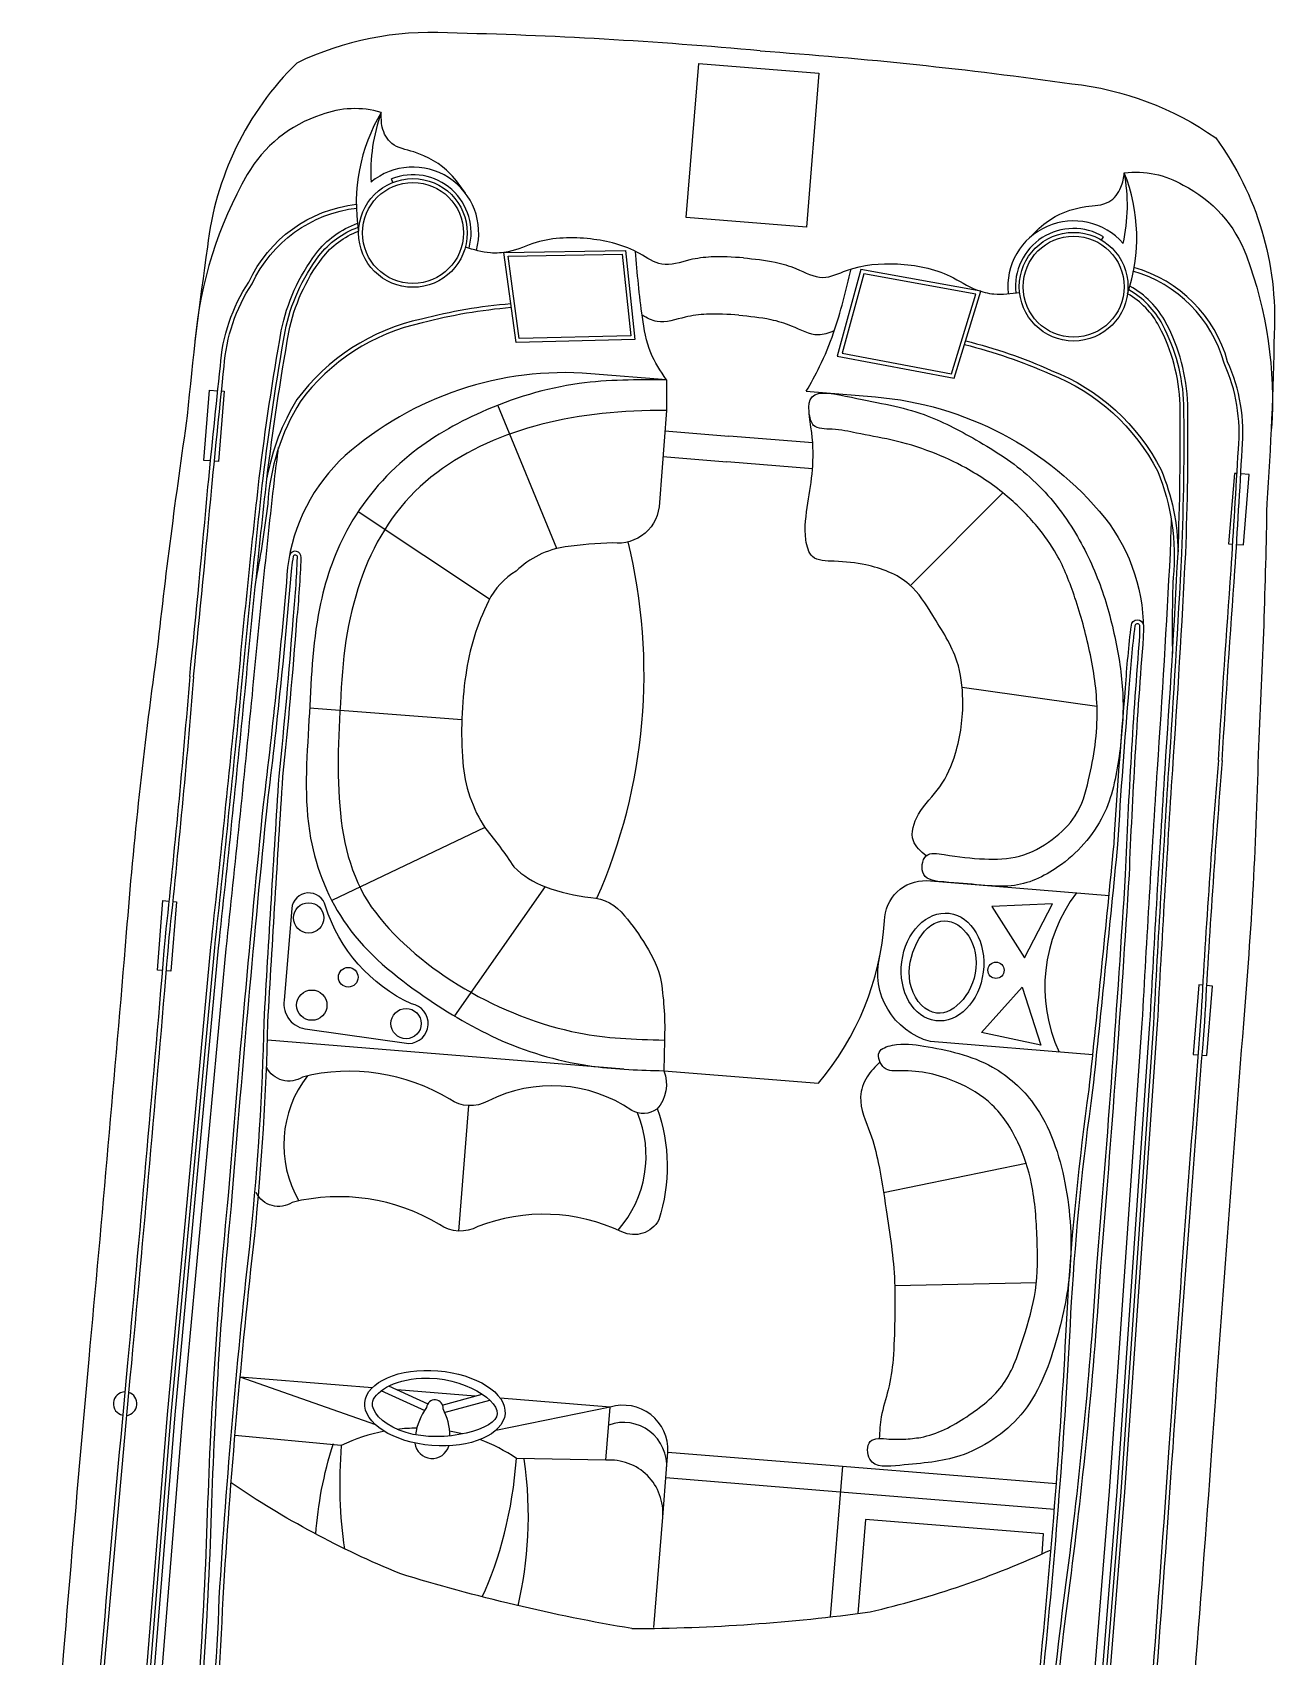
# Model space of a CAD drawing. Header units: metres. Extents: x 258469 to 261959, y 2180031 to 2183133.
# Drawn here: x 258556.45 to 258581.37, y 2183043.73 to 2183076.3 of the extents above; entities that cross this region are included whole.
import ezdxf

# ---------------------------------------------------------------- set-up
doc = ezdxf.new("R2010")
doc.units = ezdxf.units.M

msp = doc.modelspace()

# ---------------------------------------------------------------- linework, layer by layer
at = {"color": 32, "true_color": 0xcd6928}
for p, q in [((258563.683, 2183073.29), (258563.655, 2183073.361)), ((258577.898, 2183072.134), (258577.937, 2183072.2)), ((258566.971, 2183065.949), (258565.787, 2183068.821)), ((258569.137, 2183068.308), (258570.424, 2183068.204)), ((258572.104, 2183068.067), (258570.424, 2183068.204)), ((258569.098, 2183067.791), (258570.382, 2183067.687)), ((258572.101, 2183067.547), (258570.382, 2183067.687)), ((258575.92, 2183067.066), (258574.066, 2183065.206)), ((258565.62, 2183064.932), (258562.986, 2183066.686)), ((258577.806, 2183062.783), (258575.101, 2183063.16)), ((258565.066, 2183062.517), (258562.013, 2183062.745)), ((258565.525, 2183060.358), (258562.457, 2183058.892)), ((258566.736, 2183059.169), (258564.916, 2183056.576)), ((258568.318, 2183055.508), (258561.167, 2183056.089)), ((258565.202, 2183054.777), (258564.997, 2183052.263)), ((258576.386, 2183053.617), (258573.526, 2183053.03)), ((258576.591, 2183051.221), (258573.75, 2183051.164)), ((258563.265, 2183049.119), (258560.62, 2183049.335)), ((258563.34, 2183048.374), (258560.62, 2183049.335)), ((258564.392, 2183048.794), (258563.604, 2183049.154)), ((258564.328, 2183048.655), (258563.446, 2183049.058)), ((258565.331, 2183048.951), (258563.77, 2183049.078)), ((258564.672, 2183048.772), (258565.477, 2183048.991)), ((258564.712, 2183048.624), (258565.625, 2183048.872)), ((258568.042, 2183048.731), (258565.836, 2183048.91)), ((258568.042, 2183048.731), (258565.746, 2183048.265)), ((258567.955, 2183047.665), (258568.042, 2183048.731)), ((258572.699, 2183047.547), (258576.991, 2183047.198)), ((258572.657, 2183047.034), (258576.952, 2183046.685))]:
    msp.add_line(p, q, dxfattribs=at)
for points in [[(258571.052, 2183075.928, 0.01736), (258564.777, 2183076.288, 0.12634), (258561.755, 2183075.683, 0.172899), (258559.965, 2183071.997, 0.013884), (258559.559, 2183068.612, 0.008973), (258558.938, 2183063.782, 0.01509), (258558.336, 2183058.246, -0.002245), (258557.582, 2183049.695, 0.003342), (258556.791, 2183040.199, 0.016984), (258556.463, 2183033.828, 0.024546), (258556.605, 2183029.014, 0.067942), (258557.502, 2183022.903, 0.033948), (258558.863, 2183018.855, 0.022001), (258560.437, 2183015.215, 0.042872), (258562.529, 2183011.933, 0.059514), (258564.094, 2183010.314, 0.046364), (258565.005, 2183009.674, 0.104882), (258565.644, 2183009.445, 0.104882)], [(258571.052, 2183075.928, -0.01736), (258577.303, 2183075.269, -0.12634), (258580.187, 2183074.184, -0.172899), (258581.359, 2183070.257, -0.013884), (258581.211, 2183066.85, -0.008973), (258581.044, 2183061.984, -0.01509), (258580.743, 2183056.423, 0.002245), (258580.105, 2183047.863, -0.003342), (258579.351, 2183038.364, -0.016984), (258578.645, 2183032.023, -0.024546), (258577.727, 2183027.296, -0.067942), (258575.854, 2183021.41, -0.033948), (258573.856, 2183017.636, -0.022001), (258571.715, 2183014.298, -0.042872), (258569.12, 2183011.397, -0.059514), (258567.315, 2183010.052, -0.046364), (258566.311, 2183009.567, -0.104882), (258565.644, 2183009.445, -0.104882)], [(258563.451, 2183074.695, 0.164393), (258562.245, 2183074.644, 0.188684), (258560.763, 2183073.446, 0.10758), (258559.711, 2183070.111)], [(258578.354, 2183073.483, -0.164393), (258579.536, 2183073.237, -0.188684), (258580.805, 2183071.815, -0.10758), (258581.304, 2183068.355)], [(258559.609, 2183063.385, 0.002942), (258559.974, 2183067.184, -0.002013), (258560.222, 2183069.603, -0.130442), (258560.793, 2183071.292, -0.261246), (258562.952, 2183072.853, -0.209197)], [(258559.685, 2183063.377, 0.002941), (258560.05, 2183067.177, -0.002014), (258560.298, 2183069.596, -0.130992), (258560.86, 2183071.255, -0.261832), (258562.961, 2183072.776, -0.261832)], [(258558.079, 2183033.601), (258558.155, 2183035.867), (258558.314, 2183038.485), (258558.687, 2183042.74), (258559.163, 2183048.587), (258560.033, 2183057.955, 0.002601), (258560.559, 2183063.038, -0.004411), (258561.003, 2183067.359, -0.013009), (258561.445, 2183070.317, -0.113396), (258562.14, 2183071.861, -0.146005), (258562.973, 2183072.47, -1.595219)], [(258558.156, 2183033.598), (258558.232, 2183035.864), (258558.39, 2183038.479), (258558.764, 2183042.734), (258559.239, 2183048.581), (258560.11, 2183057.948, 0.002601), (258560.635, 2183063.03, -0.004411), (258561.079, 2183067.35, -0.013003), (258561.521, 2183070.303, -0.113337), (258562.201, 2183071.815, -0.144821), (258562.984, 2183072.391, -0.138987)], [(258558.232, 2183033.596), (258558.308, 2183035.86), (258558.467, 2183038.474), (258558.84, 2183042.727), (258559.316, 2183048.574), (258560.186, 2183057.94, 0.002601), (258560.712, 2183063.023, -0.00441), (258561.155, 2183067.341, -0.012997), (258561.596, 2183070.289, -0.113276), (258562.262, 2183071.768, -0.142458), (258562.996, 2183072.313, -0.142458)], [(258580.317, 2183061.7, -0.002942), (258580.572, 2183065.509, 0.002013), (258580.718, 2183067.936, 0.130442), (258580.427, 2183069.695, 0.261246), (258578.548, 2183071.584, 0.209197)], [(258580.241, 2183061.705, -0.002941), (258580.495, 2183065.514, 0.002014), (258580.641, 2183067.942, 0.130992), (258580.355, 2183069.669, 0.261832), (258578.527, 2183071.51, 0.261832)], [(258576.861, 2183032.08), (258577.152, 2183034.327), (258577.418, 2183036.932), (258577.738, 2183041.19), (258578.213, 2183047.037), (258578.868, 2183056.42, -0.002601), (258579.171, 2183061.521, 0.00441), (258579.431, 2183065.854, 0.012997), (258579.472, 2183068.835, 0.113276), (258579.054, 2183070.402, 0.142458), (258578.418, 2183071.059, 0.142458)], [(258576.938, 2183032.071), (258577.229, 2183034.318), (258577.495, 2183036.925), (258577.814, 2183041.184), (258578.29, 2183047.031), (258578.945, 2183056.416, -0.002601), (258579.247, 2183061.516, 0.004411), (258579.508, 2183065.851, 0.013003), (258579.549, 2183068.836, 0.113337), (258579.122, 2183070.438, 0.144821), (258578.443, 2183071.133, 0.138987)], [(258577.014, 2183032.061), (258577.305, 2183034.309), (258577.571, 2183036.919), (258577.891, 2183041.178), (258578.366, 2183047.025), (258579.021, 2183056.411, -0.002601), (258579.324, 2183061.511, 0.004411), (258579.585, 2183065.848, 0.013009), (258579.626, 2183068.838, 0.113396), (258579.19, 2183070.474, 0.146005), (258578.466, 2183071.21, 1.595219)], [(258566.057, 2183070.779, 0.043334), (258564.273, 2183070.474, 0.18333), (258561.823, 2183068.892, 0.123985), (258561.173, 2183066.843, -0.015377), (258560.94, 2183065.34)], [(258566.047, 2183070.855, 0.043195), (258564.256, 2183070.549, 0.183415), (258561.759, 2183068.935, 0.094511), (258561.158, 2183067.368)], [(258575.149, 2183070.039, -0.043334), (258576.86, 2183069.45, -0.18333), (258579.023, 2183067.493, -0.123985), (258579.333, 2183065.365, 0.015377), (258579.32, 2183063.845)], [(258575.172, 2183070.113, -0.043195), (258576.89, 2183069.521, -0.183415), (258579.093, 2183067.525, -0.094511), (258579.432, 2183065.882)], [(258569.171, 2183069.331), (258567.651, 2183069.455, 0.202722), (258562.725, 2183067.811, 0.178768), (258561.571, 2183065.568, -0.010028), (258561.082, 2183060.818, 0.005356), (258560.379, 2183052.972, 0.016605), (258559.961, 2183046.613, -0.018921), (258559.505, 2183040.017, 0.925873), (258559.757, 2183039.958, 0.041202), (258559.963, 2183041.12, 0.024461), (258560.277, 2183044.898, -0.012888), (258560.912, 2183052.173, 0.019359), (258561.176, 2183056.439, -0.002375), (258561.478, 2183061.375, 0.006386), (258561.759, 2183064.509, 0.013656), (258561.846, 2183065.768, 0.862706), (258561.61, 2183065.813, -0.648089)], [(258569.171, 2183069.331), (258569.168, 2183068.717), (258569.028, 2183066.871, -0.448043), (258568.092, 2183066.063, 0.025561), (258567.141, 2183065.982, 0.15676), (258566.157, 2183065.498, 0.144288), (258565.601, 2183064.895, 0.079427), (258565.143, 2183063.411, 0.054179), (258565.085, 2183061.668, 0.127294), (258565.54, 2183060.335, -0.025195), (258566.111, 2183059.566, 0.112656), (258566.743, 2183059.167, 0.061652), (258567.652, 2183058.951, -0.222278), (258568.326, 2183058.586, -0.049109), (258568.756, 2183057.987, -0.09997), (258569.064, 2183057.26, -0.045992), (258569.131, 2183056.092), (258569.115, 2183055.478)], [(258571.975, 2183069.103), (258573.363, 2183068.99, -0.202722), (258577.958, 2183066.572, -0.178768), (258578.734, 2183064.172, 0.010028), (258578.449, 2183059.405, -0.005356), (258577.875, 2183051.549, -0.016605), (258577.259, 2183045.206, 0.018921), (258576.644, 2183038.623, -0.925873), (258576.385, 2183038.606, -0.041202), (258576.369, 2183039.786, -0.024461), (258576.67, 2183043.564, 0.012888), (258577.219, 2183050.846, -0.019359), (258577.648, 2183055.099, 0.002375), (258578.148, 2183060.019, -0.006386), (258578.378, 2183063.157, -0.013656), (258578.495, 2183064.413, -0.862706), (258578.736, 2183064.42, 0.648089)], [(258558.386, 2183033.591), (258558.462, 2183035.853), (258558.62, 2183038.462), (258558.993, 2183042.714), (258559.469, 2183048.561), (258560.339, 2183057.925, 0.002601), (258560.864, 2183063.008, -0.00441), (258561.307, 2183067.323, -0.002867), (258561.391, 2183067.974, -0.002867)], [(258576.709, 2183032.1), (258577, 2183034.345), (258577.265, 2183036.946), (258577.585, 2183041.202), (258578.06, 2183047.048), (258578.715, 2183056.43, -0.002601), (258579.018, 2183061.532, 0.00441), (258579.278, 2183065.861, 0.002867), (258579.3, 2183066.517, 0.002867)], [(258561.684, 2183065.792, 0.016488), (258561.648, 2183065.56, -0.010023), (258561.159, 2183060.81, 0.005356), (258560.456, 2183052.965, 0.016607), (258560.038, 2183046.61, -0.018921), (258559.581, 2183040.009, -0.01143), (258559.581, 2183040.006, 0.913283), (258559.683, 2183039.98, 0.041174), (258559.887, 2183041.129, 0.024478), (258560.201, 2183044.902, -0.012889), (258560.836, 2183052.181, 0.019362), (258561.1, 2183056.442, -0.002377), (258561.402, 2183061.381, 0.006391), (258561.683, 2183064.516, 0.013664), (258561.769, 2183065.771, -0.000701), (258561.769, 2183065.771, 0.819976), (258561.684, 2183065.792, 0.819976)], [(258578.659, 2183064.411, -0.016488), (258578.657, 2183064.176, 0.010023), (258578.372, 2183059.409, -0.005356), (258577.798, 2183051.554, -0.016607), (258577.183, 2183045.216, 0.018921), (258576.567, 2183038.627, 0.01143), (258576.567, 2183038.624, -0.913283), (258576.461, 2183038.615, -0.041174), (258576.446, 2183039.782, -0.024478), (258576.746, 2183043.556, 0.012889), (258577.296, 2183050.842, -0.019362), (258577.724, 2183055.09, 0.002377), (258578.224, 2183060.013, -0.006391), (258578.454, 2183063.152, -0.013664), (258578.571, 2183064.404, 0.000701), (258578.571, 2183064.404, -0.819976), (258578.659, 2183064.411, -0.819976)], [(258559.609, 2183063.385, -0.006425), (258559.114, 2183058.157, -0.002217), (258558.362, 2183049.623, 0.003368), (258557.527, 2183040.057, 0.024633), (258557.144, 2183034.019, 0.015037), (258557.314, 2183030.021, 0.025439), (258557.514, 2183027.799, 0.013843), (258558.21, 2183023.207, 0.040266), (258559.546, 2183019.066, 0.016729), (258561.326, 2183015.409, 0.029739), (258563.711, 2183012.017, -0.01525), (258565.028, 2183010.579, 0.132389), (258565.312, 2183010.366, 0.028442), (258565.445, 2183010.313, 0.028442)], [(258559.686, 2183063.379, -0.006424), (258559.19, 2183058.15, -0.002217), (258558.438, 2183049.616, 0.003368), (258557.604, 2183040.049, 0.024633), (258557.221, 2183034.019, 0.015038), (258557.391, 2183030.026, 0.025461), (258557.59, 2183027.809, 0.013839), (258558.285, 2183023.222, 0.040238), (258559.616, 2183019.096, 0.016715), (258561.393, 2183015.447, 0.029693), (258563.768, 2183012.068, -0.015234), (258565.087, 2183010.628, 0.134036), (258565.343, 2183010.437, 0.024879), (258565.451, 2183010.392, 0.024879)], [(258580.317, 2183061.7, 0.006425), (258579.961, 2183056.461, 0.002217), (258579.324, 2183047.917, -0.003368), (258578.601, 2183038.342, -0.024633), (258578.004, 2183032.323, -0.015037), (258577.19, 2183028.405, -0.025439), (258576.634, 2183026.244, -0.013843), (258575.204, 2183021.824, -0.040266), (258573.217, 2183017.954, -0.016729), (258570.869, 2183014.633, -0.029739), (258567.968, 2183011.671, 0.01525), (258566.435, 2183010.465, -0.132389), (258566.12, 2183010.3, -0.028442), (258565.981, 2183010.269, -0.028442)], [(258580.241, 2183061.707, 0.006424), (258579.885, 2183056.466, 0.002217), (258579.248, 2183047.923, -0.003368), (258578.525, 2183038.347, -0.024633), (258577.928, 2183032.335, -0.015038), (258577.115, 2183028.421, -0.025461), (258576.56, 2183026.266, -0.013839), (258575.132, 2183021.852, -0.040238), (258573.152, 2183017.995, -0.016715), (258570.809, 2183014.681, -0.029693), (258567.919, 2183011.73, 0.015234), (258566.385, 2183010.523, -0.134036), (258566.102, 2183010.375, -0.024879), (258565.987, 2183010.348, -0.024879)], [(258569.115, 2183055.478), (258572.221, 2183055.225, 0.158322), (258573.544, 2183058.485, -0.417676), (258574.385, 2183059.289), (258578.047, 2183058.991)], [(258577.722, 2183055.796), (258574.465, 2183056.061, -0.406088), (258573.448, 2183057.776)], [(258569.115, 2183055.478, -0.291269), (258568.977, 2183054.707, -0.299867), (258568.475, 2183054.683, 0.273478), (258565.589, 2183054.868, -0.28657), (258564.824, 2183054.905, 0.198759), (258561.868, 2183055.351, -0.45148), (258561.149, 2183055.547, -1.463971)], [(258568.987, 2183054.719, -0.164009), (258569.016, 2183052.489, -0.407559), (258568.277, 2183052.248, 0.20466), (258565.385, 2183052.354, -0.28657), (258564.619, 2183052.391, 0.198759), (258561.664, 2183052.837, -0.45148), (258560.944, 2183053.033, -1.463971)], [(258569.173, 2183047.486), (258569.201, 2183047.832, 0.516839), (258568.042, 2183048.731, 0.282905)], [(258569.095, 2183046.526), (258569.173, 2183047.486, 0.545737), (258568.013, 2183048.373, 0.282905)], [(258568.915, 2183044.315), (258569.095, 2183046.526, 0.462925), (258567.955, 2183047.665), (258566.162, 2183047.702)], [(258568.479, 2183044.292, -0.033687), (258563.821, 2183045.395, -0.051879), (258560.438, 2183047.211, -1.92312)], [(258568.479, 2183044.292, 0.033687), (258573.253, 2183044.627, 0.051879), (258576.885, 2183045.873, 1.92312)]]:
    msp.add_lwpolyline(points, format="xyb", dxfattribs=at)
for points in [[(258572.228, 2183075.482), (258571.976, 2183072.392), (258569.568, 2183072.588), (258569.82, 2183075.678)], [(258568.352, 2183071.928), (258568.539, 2183070.138), (258566.153, 2183070.079), (258565.906, 2183071.886)], [(258568.283, 2183071.85), (258568.454, 2183070.213), (258566.219, 2183070.158), (258565.994, 2183071.811)], [(258573.07, 2183071.544), (258572.596, 2183069.808), (258574.942, 2183069.364), (258575.477, 2183071.107)], [(258573.126, 2183071.456), (258572.692, 2183069.868), (258574.889, 2183069.452), (258575.379, 2183071.047)], [(258576.352, 2183057.743), (258576.912, 2183058.825), (258575.695, 2183058.77)], [(258576.303, 2183057.151), (258576.682, 2183055.993), (258575.489, 2183056.244)]]:
    msp.add_lwpolyline(points, close=True, dxfattribs=at)
for points in [[(258560.026, 2183067.706), (258559.888, 2183067.717), (258560.003, 2183069.127), (258560.17, 2183069.114)], [(258560.247, 2183069.108), (258560.299, 2183069.103), (258560.184, 2183067.693), (258560.102, 2183067.7)], [(258580.613, 2183067.451), (258580.561, 2183067.455), (258580.446, 2183066.045), (258580.528, 2183066.038)], [(258580.605, 2183066.032), (258580.742, 2183066.021), (258580.857, 2183067.431), (258580.69, 2183067.445)], [(258559.057, 2183057.486), (258558.959, 2183057.494), (258559.072, 2183058.888), (258559.19, 2183058.878)], [(258559.267, 2183058.872), (258559.344, 2183058.866), (258559.231, 2183057.472), (258559.134, 2183057.48)], [(258579.926, 2183057.192), (258579.849, 2183057.198), (258579.735, 2183055.804), (258579.832, 2183055.796)], [(258579.909, 2183055.79), (258580.007, 2183055.782), (258580.121, 2183057.176), (258580.003, 2183057.185)], [(258562.647, 2183047.963), (258560.516, 2183048.163)], [(258569.201, 2183047.832), (258572.699, 2183047.547), (258572.453, 2183044.526)], [(258569.159, 2183047.318), (258572.657, 2183047.034)], [(258576.703, 2183045.79), (258576.735, 2183046.188), (258573.162, 2183046.479), (258573.009, 2183044.595)]]:
    msp.add_lwpolyline(points, dxfattribs=at)
msp.add_lwpolyline([(258564, 2183056.024, 0.917705), (258564.055, 2183056.817, -0.209704), (258562.331, 2183058.777, 0.850912), (258561.653, 2183058.729), (258561.503, 2183056.894, 0.435659), (258561.971, 2183056.311)], format="xyb", close=True, dxfattribs=at)
for centre, radius in [((258564.085, 2183072.277), 1.09), ((258564.085, 2183072.277), 1.013), ((258577.337, 2183071.199), 1.09), ((258577.337, 2183071.199), 1.013), ((258561.994, 2183058.542), 0.304), ((258575.78, 2183057.492), 0.163), ((258562.787, 2183057.352), 0.197), ((258562.057, 2183056.792), 0.304), ((258563.948, 2183056.423), 0.304)]:
    msp.add_circle(centre, radius, dxfattribs=at)
for centre, radius, start, end in [((258566.466, 2183072.885), 3.517, 149.0182, 189.3538), ((258566.756, 2183073.492), 3.517, 159.9915, 183.2241), ((258564.085, 2183072.277), 1.32, 344.6753, 129.5769), ((258564.085, 2183072.277), 1.167, 344.6753, 111.6251), ((258574.898, 2183072.83), 3.517, 347.4748, 10.7074), ((258575.086, 2183072.184), 3.517, 341.3451, 21.6807), ((258577.337, 2183071.199), 1.32, 41.122, 186.0236), ((258577.337, 2183071.199), 1.167, 59.0738, 186.0236), ((258557.555, 2183063.432), 11.166, 336.249, 13.7216), ((258579.884, 2183057.157), 3.124, 142.818, 204.7055), ((258563.738, 2183053.994), 2.243, 141.9739, 210.1214), ((258566.519, 2183053.768), 2.243, 318.5495, 22.7536), ((258558.313, 2183048.801), 0.237, 91.4448, 257.9473), ((258558.313, 2183048.801), 0.237, 276.5715, 72.8206), ((258564.526, 2183048.711), 0.166, 355.3495, 175.3495), ((258565.361, 2183047.991), 1.241, 143.7541, 171.3942), ((258563.585, 2183048.135), 1.241, 0.952, 26.9448), ((258564.177, 2183044.762), 3.548, 100.7837, 115.5395), ((258564.177, 2183044.762), 3.548, 90.2519, 96.5913), ((258564.177, 2183044.762), 3.548, 75.2986, 79.5385), ((258565.361, 2183047.991), 1.241, 178.9647, 179.234), ((258564.471, 2183048.049), 0.347, 186.1518, 344.4973), ((258563.585, 2183048.135), 1.241, 351.4649, 351.7342), ((258564.177, 2183044.762), 3.548, 55.9744, 69.3254)]:
    msp.add_arc(centre, radius, start, end, dxfattribs=at)
for centre, major_axis, ratio in [((258574.707, 2183057.557), (-0.136, -1.077), 0.758117), ((258564.526, 2183048.711), (-1.406, 0.114), 0.533092)]:
    msp.add_ellipse(centre, major_axis=major_axis, ratio=ratio, dxfattribs=at)
for start_param, end_param in [(4.712389, 5.232342), (0.830012, 1.576846)]:
    msp.add_ellipse((258564.404, 2183047.82), major_axis=(-0.336, -4.13), ratio=0.425319, start_param=start_param, end_param=end_param, dxfattribs=at)
for points in [[(258565.139, 2183073.072), (258564.835, 2183073.46), (258564.1, 2183073.901), (258563.661, 2183074.073), (258563.47, 2183074.397), (258563.451, 2183074.695)], [(258576.426, 2183072.154), (258576.788, 2183072.488), (258577.585, 2183072.805), (258578.046, 2183072.903), (258578.287, 2183073.192), (258578.354, 2183073.483)], [(258570.714, 2183071.776), (258570.069, 2183071.795), (258569.64, 2183071.736), (258569.077, 2183071.649), (258568.632, 2183071.863), (258567.646, 2183072.156), (258566.56, 2183072.085), (258565.996, 2183071.9), (258565.639, 2183071.876), (258565.137, 2183071.99)], [(258569.171, 2183069.331), (258568.855, 2183069.876), (258568.687, 2183070.588), (258568.547, 2183071.907)], [(258570.714, 2183071.776), (258571.354, 2183071.69), (258571.768, 2183071.563), (258572.31, 2183071.386), (258572.784, 2183071.525), (258573.804, 2183071.655), (258574.864, 2183071.409), (258575.391, 2183071.136), (258575.739, 2183071.054), (258576.253, 2183071.086)], [(258571.975, 2183069.103), (258572.243, 2183069.6), (258572.523, 2183070.276), (258572.875, 2183071.555)], [(258569.171, 2183069.331), (258567.42, 2183069.257), (258565.459, 2183068.683), (258564.009, 2183067.815), (258562.76, 2183066.31), (258562.211, 2183064.748), (258562, 2183062.511), (258562.033, 2183060.141), (258562.763, 2183058.39), (258564.309, 2183056.968), (258565.87, 2183056.08), (258567.714, 2183055.564), (258569.115, 2183055.478)], [(258574.379, 2183059.786), (258574.123, 2183060.088), (258574.226, 2183060.621), (258574.651, 2183061.168), (258574.967, 2183061.844), (258575.114, 2183062.915), (258574.997, 2183063.687), (258574.51, 2183064.609), (258574.04, 2183065.229), (258573.17, 2183065.621), (258572.535, 2183065.693), (258572.101, 2183065.788), (258571.968, 2183066.12), (258572.008, 2183066.859), (258572.083, 2183068.277), (258572.09, 2183068.989), (258572.88, 2183068.981), (258574.337, 2183068.635), (258575.378, 2183068.129), (258576.459, 2183067.379), (258577.333, 2183066.321), (258577.867, 2183065.219), (258578.177, 2183064.11), (258578.325, 2183062.975), (258578.248, 2183061.778), (258577.932, 2183060.6), (258577.545, 2183060.03), (258577.023, 2183059.564), (258576.086, 2183059.184), (258575.48, 2183059.2), (258574.735, 2183059.262), (258574.332, 2183059.415), (258574.379, 2183059.786), (258574.74, 2183059.814), (258575.548, 2183059.724), (258576.25, 2183059.779), (258576.909, 2183060.117), (258577.369, 2183060.586), (258577.638, 2183061.309), (258577.808, 2183062.71), (258577.658, 2183063.892), (258577.364, 2183064.959), (258576.995, 2183065.831), (258576.604, 2183066.388), (258576.007, 2183066.995), (258575.172, 2183067.564), (258574.496, 2183067.88), (258573.674, 2183068.127), (258572.984, 2183068.264), (258572.492, 2183068.341), (258572.123, 2183068.419), (258572.036, 2183068.634)], [(258573.932, 2183048.089), (258573.634, 2183048.092), (258573.256, 2183048.041), (258573.249, 2183047.689), (258573.852, 2183047.564), (258575.055, 2183047.755), (258576.279, 2183048.578), (258576.975, 2183050.023), (258577.261, 2183051.467), (258577.163, 2183053.227), (258576.533, 2183054.816), (258575.708, 2183055.552), (258574.332, 2183055.971), (258573.701, 2183055.987), (258573.437, 2183055.845), (258573.54, 2183055.535), (258573.869, 2183055.476), (258574.978, 2183055.25), (258575.7, 2183054.793), (258576.218, 2183054.045), (258576.493, 2183053.209), (258576.603, 2183052.115), (258576.572, 2183051.068), (258576.333, 2183050.129), (258575.932, 2183049.203), (258575.192, 2183048.54), (258574.272, 2183048.126), (258573.932, 2183048.089)], [(258573.453, 2183055.652), (258573.193, 2183055.356), (258573.065, 2183054.954), (258573.259, 2183054.224), (258573.418, 2183053.639), (258573.578, 2183052.689), (258573.747, 2183051.246), (258573.748, 2183050.484), (258573.715, 2183049.693), (258573.618, 2183049.081), (258573.479, 2183048.537), (258573.438, 2183048.102)]]:
    msp.add_spline(points, degree=3, dxfattribs=at)
for points, knots in [([(258570.621, 2183070.629), (258570.405, 2183070.643), (258570.044, 2183070.667), (258569.505, 2183070.599), (258569.048, 2183070.428), (258568.78, 2183070.573), (258568.681, 2183070.631)], [0, 0, 0, 0, 0.00840925, 0.01405459, 0.02148076, 0.02583256, 0.02583256, 0.02583256, 0.02583256]), ([(258570.621, 2183070.629), (258570.836, 2183070.608), (258571.197, 2183070.573), (258571.718, 2183070.419), (258572.141, 2183070.176), (258572.429, 2183070.276), (258572.536, 2183070.318)], [0, 0, 0, 0, 0.00840925, 0.01405459, 0.02148076, 0.02583256, 0.02583256, 0.02583256, 0.02583256]), ([(258569.168, 2183068.717), (258567.411, 2183068.724), (258565.807, 2183068.393), (258563.316, 2183066.542), (258562.766, 2183065.025), (258562.552, 2183061.615), (258562.426, 2183059.832), (258564.238, 2183057.477), (258565.849, 2183056.547), (258567.96, 2183056.127), (258568.521, 2183056.107), (258569.131, 2183056.092)], [0, 0, 0, 0, 0.0684102, 0.0684102, 0.1368204, 0.1368204, 0.2052306, 0.2052306, 0.2736407, 0.2736407, 0.2974604, 0.2974604, 0.2974604, 0.2974604]), ([(258574.59, 2183056.632), (258574.947, 2183056.587), (258575.384, 2183057.08), (258575.378, 2183058.197), (258574.977, 2183058.58), (258574.237, 2183058.338), (258573.932, 2183057.657), (258574.165, 2183056.854), (258574.373, 2183056.659), (258574.59, 2183056.632)], [0, 0, 0, 0, 1.743273, 1.743273, 3.486547, 3.486547, 5.22982, 5.22982, 6.283185, 6.283185, 6.283185, 6.283185]), ([(258563.273, 2183048.813), (258563.26, 2183048.654), (258563.438, 2183048.422), (258564.517, 2183047.978), (258565.649, 2183048.234), (258565.877, 2183048.846), (258565.103, 2183049.354), (258563.683, 2183049.285), (258563.29, 2183049.018), (258563.273, 2183048.813)], [0, 0, 0, 0, 1.031451, 1.031451, 2.992455, 2.992455, 4.95346, 4.95346, 6.283185, 6.283185, 6.283185, 6.283185])]:
    msp.add_open_spline(points, degree=3, knots=knots, dxfattribs=at)
for points in [[(258562.138, 2183046.186), (258562.18, 2183046.77), (258562.289, 2183047.382), (258562.49, 2183048.001)], [(258566.195, 2183044.75), (258566.395, 2183045.62), (258566.477, 2183046.626), (258566.315, 2183047.69)]]:
    msp.add_open_spline(points, degree=3, dxfattribs=at)

doc.saveas('drawing.dxf')
